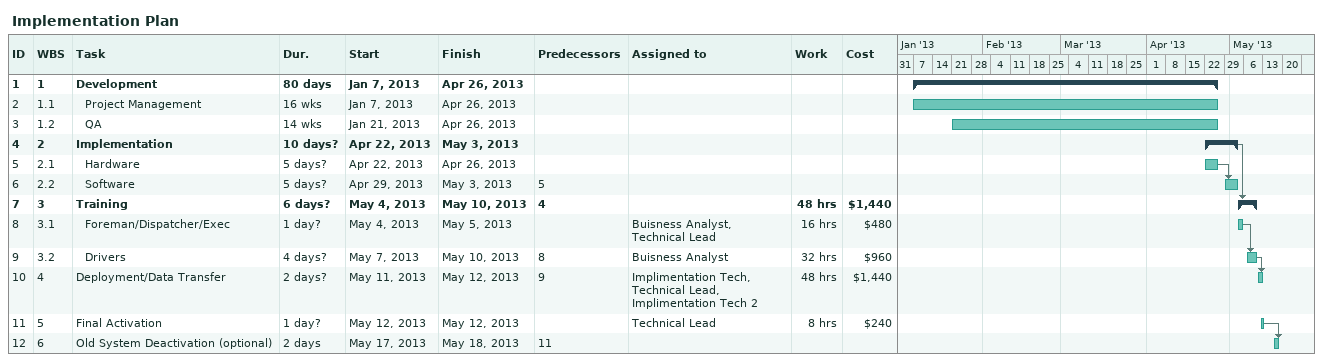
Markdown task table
Implementation Plan

| ID | WBS | Task | Duration | Start | Finish | Predecessors | Resources | Work (h) | Cost ($) |
|---|---|---|---|---|---|---|---|---|---|
| 1 | 1 | **Development** | 80d | 2013-01-07 | 2013-04-26 |  |  |  |  |
| 2 | 1.1 | Project Management | 16w | 2013-01-07 | 2013-04-26 |  |  |  |  |
| 3 | 1.2 | QA | 14w | 2013-01-21 | 2013-04-26 |  |  |  |  |
| 4 | 2 | **Implementation** | 10d? | 2013-04-22 | 2013-05-03 |  |  |  |  |
| 5 | 2.1 | Hardware | 5d? | 2013-04-22 | 2013-04-26 |  |  |  |  |
| 6 | 2.2 | Software | 5d? | 2013-04-29 | 2013-05-03 | 5 |  |  |  |
| 7 | 3 | **Training** | 6d? | 2013-05-04 | 2013-05-10 | 4 |  | 48 | 1440 |
| 8 | 3.1 | Foreman/Dispatcher/Exec | 1d? | 2013-05-04 | 2013-05-05 |  | Buisness Analyst, Technical Lead | 16 | 480 |
| 9 | 3.2 | Drivers | 4d? | 2013-05-07 | 2013-05-10 | 8 | Buisness Analyst | 32 | 960 |
| 10 | 4 | Deployment/Data Transfer | 2d? | 2013-05-11 | 2013-05-12 | 9 | Implimentation Tech, Technical Lead, Implimentation Tech 2 | 48 | 1440 |
| 11 | 5 | Final Activation | 1d? | 2013-05-12 | 2013-05-12 |  | Technical Lead | 8 | 240 |
| 12 | 6 | Old System Deactivation (optional) | 2d | 2013-05-17 | 2013-05-18 | 11 |  |  |  |
